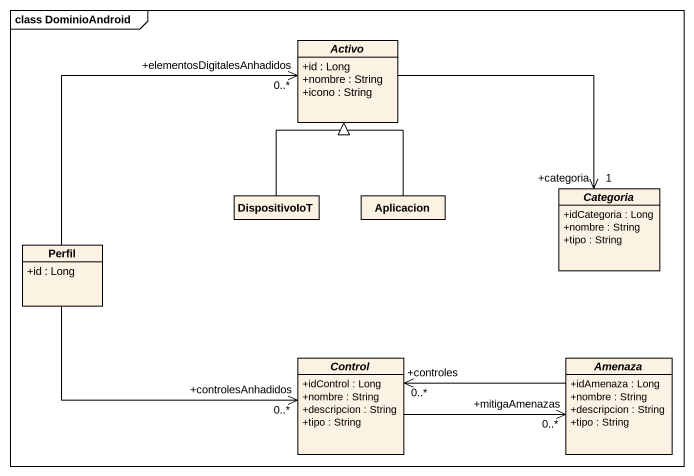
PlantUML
@startuml
mainframe class DominioAndroid
hide circle
hide empty members
skinparam classAttributeIconSize 0
abstract class Activo {
  +id : Long
  +nombre : String
  +icono : String
}
abstract class Categoria {
  +idCategoria : Long
  +nombre : String
  +tipo : String
}
class DispositivoIoT
class Aplicacion
class Perfil {
  +id : Long
}
abstract class "Control" as Control_ {
  +idControl : Long
  +nombre : String
  +descripcion : String
  +tipo : String
}
abstract class Amenaza {
  +idAmenaza : Long
  +nombre : String
  +descripcion : String
  +tipo : String
}
Activo -right-> "+categoria\n1" Categoria
DispositivoIoT -up-|> Activo
Aplicacion -up-|> Activo
Perfil -up-> "+elementosDigitalesAnhadidos\n0..*" Activo
Perfil -right-> "+controlesAnhadidos\n0..*" Control_
Control_ -right-> "+mitigaAmenazas\n0..*" Amenaza
Amenaza -left-> "+controles\n0..*" Control_
@enduml
